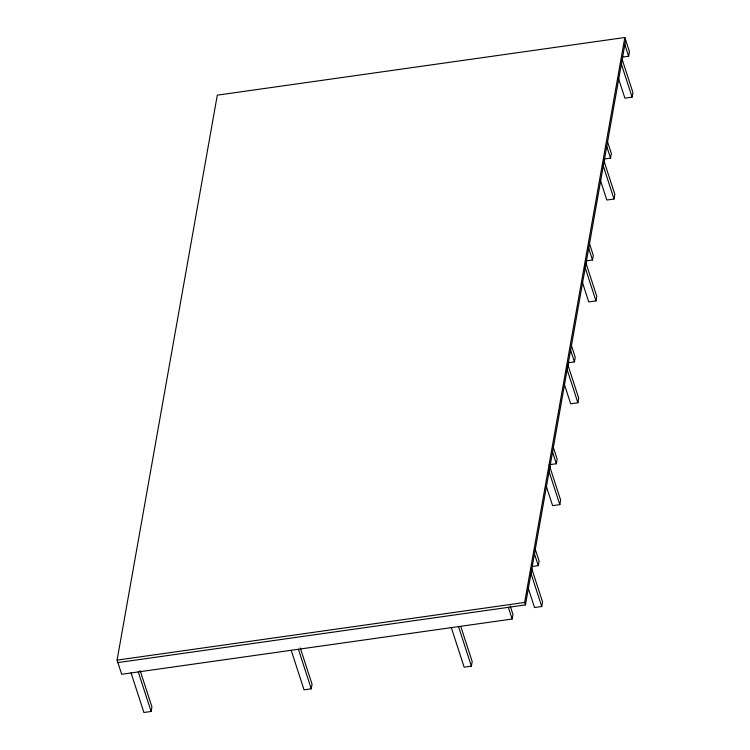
<?xml version="1.0" encoding="UTF-8"?>
<svg xmlns="http://www.w3.org/2000/svg" width="750" height="750" viewBox="0 0 750 750"><rect width="100%" height="100%" fill="white"/><g stroke="black" fill="none" stroke-linecap="round" stroke-linejoin="round"><path stroke-width="1.12" d="M510.188 605.944L512.953 614.438L512.137 619.022L121.678 674.278L117.084 660.122L217.294 95.166L624.844 37.5L629.447 51.656L628.631 56.241L621.675 57.225M131.062 672.947L143.916 712.5L151.116 711.478L151.931 706.894L140.156 670.631M291.188 650.288L304.041 689.841L311.25 688.819L312.066 684.234L300.281 647.981M451.312 627.628L464.166 667.181L471.375 666.169L472.191 661.575L460.763 626.419M117.891 662.597L525.431 604.922L524.634 602.456L624.844 37.5M525.431 604.922L625.65 39.975M532.481 566.456L538.275 565.631L539.091 561.047L535.294 549.366M550.547 464.578L556.341 463.753L557.156 459.169L553.359 447.488M568.622 362.7L574.416 361.875L575.231 357.291L571.434 345.609M586.697 260.822L592.491 259.997L593.306 255.412L589.509 243.731M603.609 159.103L610.556 158.119L611.372 153.534L607.575 141.853M528.113 587.756L534.534 607.537L541.744 606.516L542.559 601.931L531.487 567.863M546.188 485.878L552.609 505.659L559.819 504.637L560.634 500.044L549.206 464.887M564.253 384L570.684 403.781L577.884 402.759L578.7 398.166L567.638 364.106M582.328 282.122L588.75 301.903L595.959 300.881L596.775 296.288L585.703 262.228M600.403 180.244L606.825 200.025L614.034 199.003L614.85 194.409L603.778 160.35M618.469 78.366L624.9 98.147L632.1 97.125L632.916 92.531L622.209 59.569M117.084 660.122L524.634 602.456M624.834 44.559L628.631 56.241M621.038 63.066L632.1 97.125M606.759 146.438L610.556 158.119M602.962 164.944L614.034 199.003M588.694 248.316L592.491 259.997M584.897 266.822L595.959 300.881M570.619 350.194L574.416 361.875M566.466 367.603L577.884 402.759M552.553 452.072L556.341 463.753M548.747 470.578L559.819 504.637M534.478 553.95L538.275 565.631M530.681 572.456L541.744 606.516M508.341 607.341L512.137 619.022M458.522 626.616L471.375 666.169M298.397 649.266L311.25 688.819M138.272 671.925L151.116 711.478"/></g></svg>
